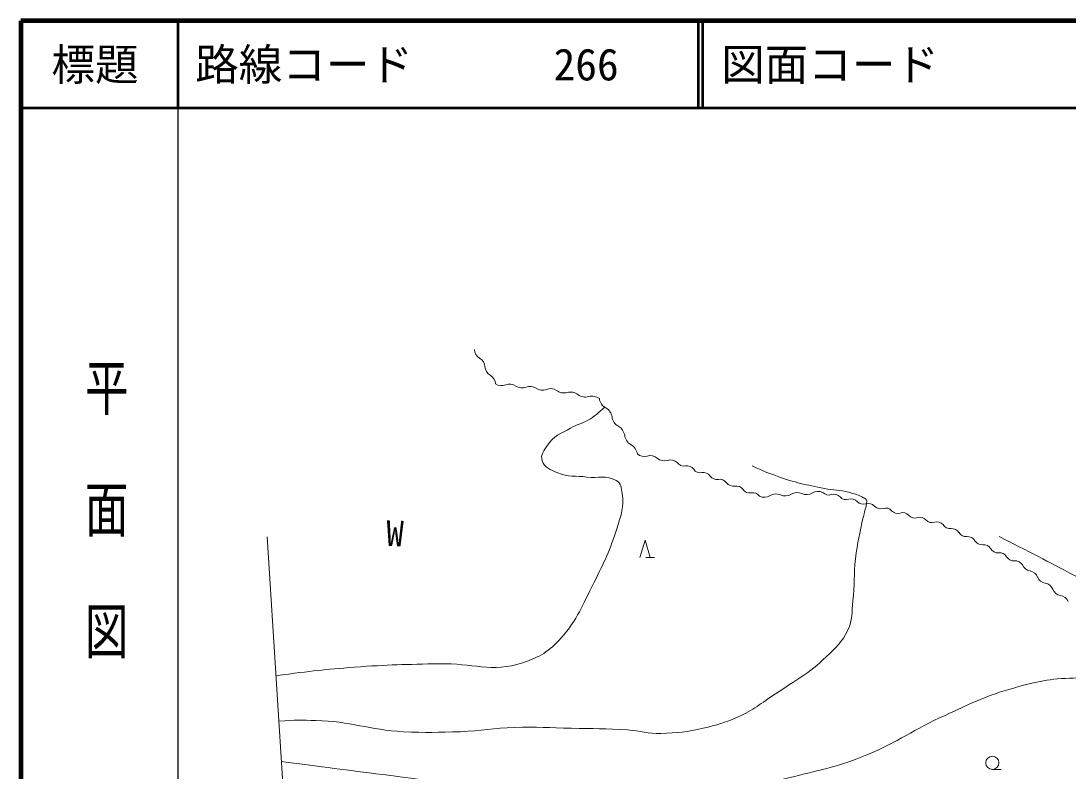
# Model space of a CAD drawing. Units: millimetres, scale not verified. Extents: x 40000 to 680000, y 20000 to 380000.
# Drawn here: x 40000 to 160210, y 293815 to 380000 of the extents above; entities that cross this region are included whole.
import ezdxf
from ezdxf.enums import TextEntityAlignment as Align

# ---------------------------------------------------------------- set-up
doc = ezdxf.new("R2010")
doc.units = ezdxf.units.MM
doc.header["$LTSCALE"] = 1000
for name, color, linetype, lineweight in [('M-BGD', 7, 'Continuous', 13), ('M-STR-HTXT', 7, 'Continuous', 25), ('M-TTL', 2, 'Continuous', 140), ('M-TTL-BAND', 7, 'Continuous', 25), ('M-TTL-LINE', 7, 'Continuous', 50)]:
    doc.layers.add(name, color=color, linetype=linetype, lineweight=lineweight)
doc.layers.add('M-TTL-TXT', color=7, linetype='Continuous')
doc.styles.add('@ＭＳ ゴシック', font='')
doc.styles.add('ＭＳ ゴシック', font='')
doc.styles.get('@ＭＳ ゴシック').set_extended_font_data('@MS Gothic')
doc.styles.get('ＭＳ ゴシック').set_extended_font_data('MS Gothic')

msp = doc.modelspace()

# ---------------------------------------------------------------- linework, layer by layer
at = {"layer": 'M-BGD'}
for p, q in [((111047, 318339), (111647, 320339)), ((111647, 320339), (112247, 318339)), ((112747, 318339), (111747, 318339)), ((151517, 294011), (152517, 294011))]:
    msp.add_line(p, q, dxfattribs=at)
msp.add_circle((151517, 294761), 750, dxfattribs=at)
for centre, radius, start, end in [((93231, 342286), 1182, 182.61018, 240.96432), ((92084, 340219), 1182, 2.61018, 60.96432), ((94446, 340327), 1182, 182.61018, 240.96432), ((93298, 338259), 1182, 2.61018, 60.96432), ((95181, 339319), 1226, 235.07436, 292.3443), ((96114, 337050), 1226, 55.07436, 112.3443), ((97518, 339061), 1226, 235.07436, 292.3443), ((98451, 336793), 1226, 55.07436, 112.3443), ((99855, 338804), 1226, 235.07436, 292.3443), ((100787, 336535), 1226, 55.07436, 112.3443), ((102334, 338629), 1378, 232.20242, 286.16983), ((103101, 335983), 1378, 52.20242, 106.16983), ((104790, 338160), 1378, 232.20242, 286.16983), ((105558, 335513), 1378, 52.20242, 106.16983), ((107835, 336808), 1448, 188.17671, 240.79803), ((106423, 334280), 1448, 8.17671, 60.79803), ((109289, 334692), 1448, 188.17671, 240.79803), ((107876, 332164), 1448, 8.17671, 60.79803), ((110743, 332576), 1448, 188.17671, 240.79803), ((109330, 330048), 1448, 8.17671, 60.79803), ((111562, 331175), 1220, 229.04805, 286.47972), ((112254, 328836), 1220, 49.04805, 106.47972), ((113853, 330679), 1220, 229.04805, 286.47972), ((114545, 328340), 1220, 49.04805, 106.47972), ((116116, 329800), 942, 214.95642, 280.51944), ((116460, 327948), 942, 34.95642, 100.51944), ((118004, 329028), 942, 214.95642, 280.51944), ((118348, 327175), 942, 34.95642, 100.51944), ((119892, 328255), 942, 214.95642, 280.51944), ((120236, 326403), 942, 34.95642, 100.51944), ((121780, 327482), 942, 214.95642, 280.51944), ((122124, 325630), 942, 34.95642, 100.51944), ((123667, 326709), 942, 214.95642, 280.51944), ((124011, 324857), 942, 34.95642, 100.51944), ((129104, 324498), 1308, 65.76388, 121.17258), ((131532, 324645), 1308, 65.76388, 121.17258), ((132768, 326472), 943, 222.2326, 287.76197), ((125320, 326590), 1308, 245.76388, 301.17258), ((126675, 324351), 1308, 65.76388, 121.17258), ((127749, 326737), 1308, 245.76388, 301.17258), ((130178, 326884), 1308, 245.76388, 301.17258), ((133343, 324676), 943, 42.2326, 107.76197), ((134739, 325944), 943, 222.2326, 287.76197), ((135314, 324148), 943, 42.2326, 107.76197), ((136710, 325415), 943, 222.2326, 287.76197), ((137286, 323620), 943, 42.2326, 107.76197), ((138682, 324887), 943, 222.2326, 287.76197), ((139257, 323091), 943, 42.2326, 107.76197), ((140653, 324359), 943, 222.2326, 287.76197), ((141228, 322563), 943, 42.2326, 107.76197), ((142624, 323830), 943, 222.2326, 287.76197), ((143200, 322035), 943, 42.2326, 107.76197), ((144596, 323302), 943, 222.2326, 287.76197), ((145171, 321506), 943, 42.2326, 107.76197), ((146685, 322617), 945, 210.30168, 275.73786), ((146874, 320736), 945, 30.30168, 95.73786), ((148507, 321690), 945, 210.30168, 275.73786), ((148696, 319808), 945, 30.30168, 95.73786), ((150329, 320762), 945, 210.30168, 275.73786), ((150518, 318881), 945, 30.30168, 95.73786), ((152150, 319835), 945, 210.30168, 275.73786), ((152339, 317954), 945, 30.30168, 95.73786), ((153972, 318908), 945, 210.30168, 275.73786), ((154161, 317026), 945, 30.30168, 95.73786), ((156020, 317908), 1118, 201.19082, 261.22471), ((155678, 315697), 1118, 21.19082, 81.22471), ((157764, 316506), 1118, 201.19082, 261.22471), ((157423, 314295), 1118, 21.19082, 81.22471), ((159508, 315104), 1118, 201.19082, 261.22471), ((159167, 312893), 1118, 21.19082, 81.22471)]:
    msp.add_arc(centre, radius, start, end, dxfattribs=at)
for points, knots in [([(69273, 304774), (73568, 305334), (74761, 305482), (78296, 305753), (82109, 306045), (84256, 306058), (88079, 306148), (91784, 306235), (94044, 305095), (97566, 306247), (99530, 306889), (100641, 307567), (102013, 309112), (103920, 311261), (104465, 312877), (105768, 315437), (106984, 317826), (107636, 319202), (108436, 321761), (108902, 323252), (109268, 324171), (109029, 325714), (108931, 326345), (108891, 326878), (108337, 327196), (107191, 327854), (106287, 327417), (104977, 327592), (103662, 327767), (102829, 327547), (101617, 328086), (100813, 328443), (100112, 328632), (99839, 329469), (99611, 330166), (100035, 330632), (100432, 331248), (101134, 332338), (101995, 332545), (103100, 333224), (103821, 333668), (104344, 333689), (105076, 334114), (105923, 334605), (106213, 334884), (107060, 335644)], [0, 0, 0, 0, 1, 1, 1, 2, 2, 2, 3, 3, 3, 4, 4, 4, 5, 5, 5, 6, 6, 6, 7, 7, 7, 8, 8, 8, 9, 9, 9, 10, 10, 10, 11, 11, 11, 12, 12, 12, 13, 13, 13, 14, 14, 14, 15, 15, 15, 15]), ([(123951, 328876), (125264, 328264), (125679, 328107), (126816, 327691), (128875, 326936), (130100, 326715), (132247, 326274), (133323, 326053), (133975, 326167), (135025, 325845), (135707, 325636), (136129, 325582), (136740, 325212), (136890, 325121), (137018, 325088), (137087, 324926), (137153, 324773), (137088, 324665), (137061, 324501), (136959, 323901), (136829, 323580), (136699, 322986), (136293, 321130), (136026, 320092), (135809, 318204), (135593, 316321), (135730, 315244), (135512, 313362), (135359, 312038), (135488, 311207), (134919, 310002), (134264, 308611), (133554, 308007), (132449, 306938), (130423, 304980), (128954, 304266), (126619, 302689), (124967, 301574), (124085, 300845), (122271, 300021), (120792, 299350), (119898, 299108), (118318, 298736), (116463, 298300), (115380, 298203), (113476, 298144), (111963, 298096), (111132, 298442), (109622, 298539), (107117, 298700), (105708, 298676), (103198, 298736), (100651, 298797), (99223, 298919), (96676, 298835), (94238, 298755), (92889, 298427), (90451, 298341), (87905, 298251), (86473, 298210), (83929, 298341), (79965, 298545), (77817, 299547), (73849, 299626), (72192, 299659), (71584, 299684), (69605, 299568)], [0, 0, 0, 0, 1, 1, 1, 2, 2, 2, 3, 3, 3, 4, 4, 4, 5, 5, 5, 6, 6, 6, 7, 7, 7, 8, 8, 8, 9, 9, 9, 10, 10, 10, 11, 11, 11, 12, 12, 12, 13, 13, 13, 14, 14, 14, 15, 15, 15, 16, 16, 16, 17, 17, 17, 18, 18, 18, 19, 19, 19, 20, 20, 20, 21, 21, 21, 22, 22, 22, 22]), ([(69902, 294910), (75999, 294111), (77544, 293907), (82446, 293301), (86960, 292743), (89467, 292163), (94008, 291918), (97015, 291755), (98707, 292122), (101716, 292017), (104856, 291907), (106583, 291383), (109721, 291226), (112651, 291080), (114310, 290854), (117231, 291127), (121799, 291554), (124340, 292098), (128793, 293203), (132076, 294017), (133969, 294375), (137094, 295673), (140728, 297183), (142503, 298591), (146086, 300219), (148892, 301493), (150438, 302327), (153399, 303183), (155893, 303905), (157328, 304324), (159921, 304468), (162431, 304608), (163856, 304427), (166344, 304073), (168615, 303749), (169901, 303521), (172076, 302788), (174284, 302044), (175607, 301594), (177412, 300120), (178649, 299109), (179009, 298197), (179882, 296859), (180835, 295398), (181275, 294511), (181958, 292906), (182564, 291480), (182281, 290367), (183242, 289151), (183966, 288236), (184708, 288064), (185713, 287471), (187080, 286664), (187870, 286216), (189369, 285692), (192895, 284460), (194983, 284088), (198658, 283419), (200344, 283113), (201292, 282817), (203006, 282826), (204467, 282835), (205311, 283062), (206662, 283617), (208010, 284171), (208819, 284540), (209825, 285593), (211105, 286934), (211255, 288111), (212295, 289645), (213114, 290853), (213669, 291460), (214568, 292610), (215515, 293820), (216313, 294318), (217038, 295673), (217506, 296545), (217811, 297062), (217928, 298045), (218133, 299770), (217983, 300761), (217829, 302492), (217736, 303537), (217634, 304123), (217362, 305137), (217306, 305345), (217333, 305550), (217138, 305641), (217021, 305695), (216940, 305604), (216817, 305565), (215644, 305183), (215066, 304756), (213898, 304358), (212169, 303770), (211245, 303174), (209429, 302986), (207353, 302770), (206164, 303020), (204093, 303282), (202095, 303535), (201004, 303869), (199053, 304369), (196711, 304969), (195495, 305672), (193124, 306148), (190876, 306599), (189559, 306482), (187294, 306840), (184886, 307220), (183552, 307522), (181167, 308025), (178181, 308656), (176466, 308877), (173558, 309804), (171814, 310360), (170947, 310964), (169309, 311781), (166248, 313305), (164621, 314327), (161601, 315931), (157987, 317850), (156831, 318442), (152312, 320773)], [0, 0, 0, 0, 1, 1, 1, 2, 2, 2, 3, 3, 3, 4, 4, 4, 5, 5, 5, 6, 6, 6, 7, 7, 7, 8, 8, 8, 9, 9, 9, 10, 10, 10, 11, 11, 11, 12, 12, 12, 13, 13, 13, 14, 14, 14, 15, 15, 15, 16, 16, 16, 17, 17, 17, 18, 18, 18, 19, 19, 19, 20, 20, 20, 21, 21, 21, 22, 22, 22, 23, 23, 23, 24, 24, 24, 25, 25, 25, 26, 26, 26, 27, 27, 27, 28, 28, 28, 29, 29, 29, 30, 30, 30, 31, 31, 31, 32, 32, 32, 33, 33, 33, 34, 34, 34, 35, 35, 35, 36, 36, 36, 37, 37, 37, 38, 38, 38, 39, 39, 39, 40, 40, 40, 41, 41, 41, 41])]:
    msp.add_open_spline(points, degree=3, knots=knots, dxfattribs=at)
at = {"layer": 'M-STR-HTXT', "lineweight": 13}
msp.add_line((72569, 253144), (68255, 320716), dxfattribs=at)
at = {"layer": 'M-TTL'}
for p, q in [((40000, 380000), (40000, 20000)), ((680000, 380000), (40000, 380000))]:
    msp.add_line(p, q, dxfattribs=at)
at = {"layer": 'M-TTL-BAND'}
msp.add_line((58000, 370000), (58000, 20000), dxfattribs=at)
at = {"layer": 'M-TTL-LINE'}
for p, q in [((58000, 380000), (58000, 370000)), ((117750, 380000), (117750, 370000)), ((118250, 380000), (118250, 370000)), ((40000, 370000), (680000, 370000))]:
    msp.add_line(p, q, dxfattribs=at)

# ---------------------------------------------------------------- texts
at = {"layer": 'M-BGD', "style": 'ＭＳ ゴシック'}
msp.add_text('W', height=2933, rotation=358.151, dxfattribs=at).set_placement((82938, 321125), align=Align.MIDDLE_CENTER)
at = {"layer": 'M-TTL-BAND', "style": '@ＭＳ ゴシック', "width": 1.4}
msp.add_text('平  面  図', height=3666, rotation=270, dxfattribs=at).set_placement((49777, 306475), align=Align.MIDDLE_RIGHT)
at = {"layer": 'M-TTL-TXT', "style": 'ＭＳ ゴシック'}
msp.add_text('標題', height=3666, dxfattribs=at).set_placement((48500, 375000), align=Align.MIDDLE_CENTER)
for s, p in [('路線コード', (60000, 375000)), ('266', (101142, 375000)), ('図面コード', (120380, 375000))]:
    msp.add_text(s, height=3666, dxfattribs=at).set_placement(p, align=Align.MIDDLE_LEFT)

doc.saveas('drawing.dxf')
